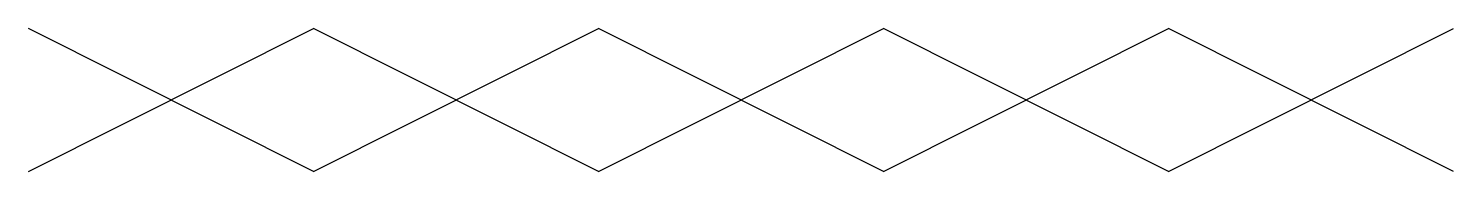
# Model space of a CAD drawing. Header units: millimetres. Extents: x -164841 to 156300, y -101000 to 60475.
# Drawn here: x 155550 to 156300, y 22400 to 22475 of the extents above; entities that cross this region are included whole.
import ezdxf

# ---------------------------------------------------------------- set-up
doc = ezdxf.new("R2010")
doc.units = ezdxf.units.MM
doc.header["$LTSCALE"] = 1200
doc.layers.add('s2103a$0$L1', color=1, linetype='Continuous')

msp = doc.modelspace()

# ---------------------------------------------------------------- linework, layer by layer
at = {"layer": 's2103a$0$L1'}
for p, q in [((155699.55, 22400.1), (155549.55, 22475.1)), ((155549.55, 22400.1), (155699.55, 22475.1)), ((155699.55, 22400.1), (155849.55, 22475.1)), ((155849.55, 22400.1), (155699.55, 22475.1)), ((155849.55, 22400.1), (155999.55, 22475.1)), ((155999.55, 22400.1), (155849.55, 22475.1)), ((155999.55, 22400.1), (156149.55, 22475.1)), ((156149.55, 22400.1), (155999.55, 22475.1)), ((156149.55, 22400.1), (156299.55, 22475.1)), ((156299.55, 22400.1), (156149.55, 22475.1))]:
    msp.add_line(p, q, dxfattribs=at)

doc.saveas('drawing.dxf')
